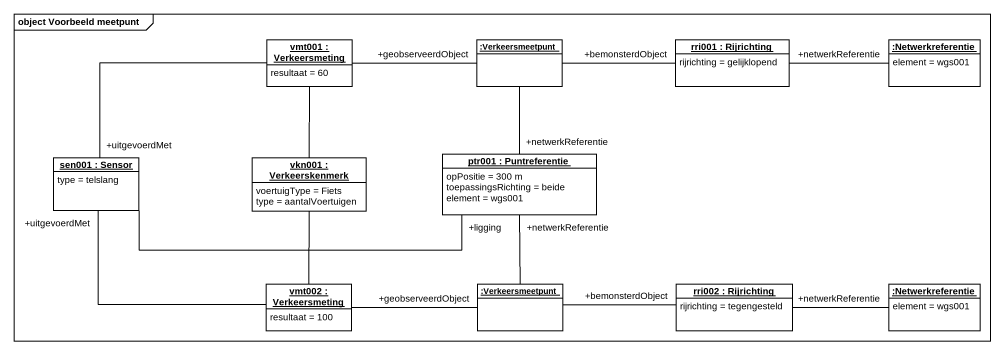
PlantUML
@startuml
mainframe object Voorbeeld meetpunt
hide circle
hide empty members
object "vmt001 : Verkeersmeting" as vmt001 {
  resultaat = 60
}
object ":Verkeersmeetpunt" as Verkeersmeetpunt
object "rri001 : Rijrichting" as rri001 {
  rijrichting = gelijklopend
}
object ":Netwerkreferentie" as Netwerkreferentie {
  element = wgs001
}
object "sen001 : Sensor" as sen001 {
  type = telslang
}
object "vkn001 : Verkeerskenmerk" as vkn001 {
  voertuigType = Fiets
  type = aantalVoertuigen
}
object "ptr001 : Puntreferentie" as ptr001 {
  opPositie = 300 m
  toepassingsRichting = beide
  element = wgs001
}
object "vmt002 : Verkeersmeting" as vmt002 {
  resultaat = 100
}
object ":Verkeersmeetpunt" as Verkeersmeetpunt_2
object "rri002 : Rijrichting" as rri002 {
  rijrichting = tegengesteld
}
object ":Netwerkreferentie" as Netwerkreferentie_2 {
  element = wgs001
}
vmt001 -right- "+geobserveerdObject" Verkeersmeetpunt
vmt001 -left- "+uitgevoerdMet" sen001
vmt001 -- vkn001
Verkeersmeetpunt -right- "+bemonsterdObject" rri001
Verkeersmeetpunt -- "+netwerkReferentie" ptr001
rri001 -right- "+netwerkReferentie" Netwerkreferentie
sen001 -right- "+ligging" ptr001
vmt002 -left- "+uitgevoerdMet" sen001
vmt002 -up- vkn001
vmt002 -right- "+geobserveerdObject" Verkeersmeetpunt_2
Verkeersmeetpunt_2 -up- "+netwerkReferentie" ptr001
Verkeersmeetpunt_2 -right- "+bemonsterdObject" rri002
rri002 -right- "+netwerkReferentie" Netwerkreferentie_2
@enduml
